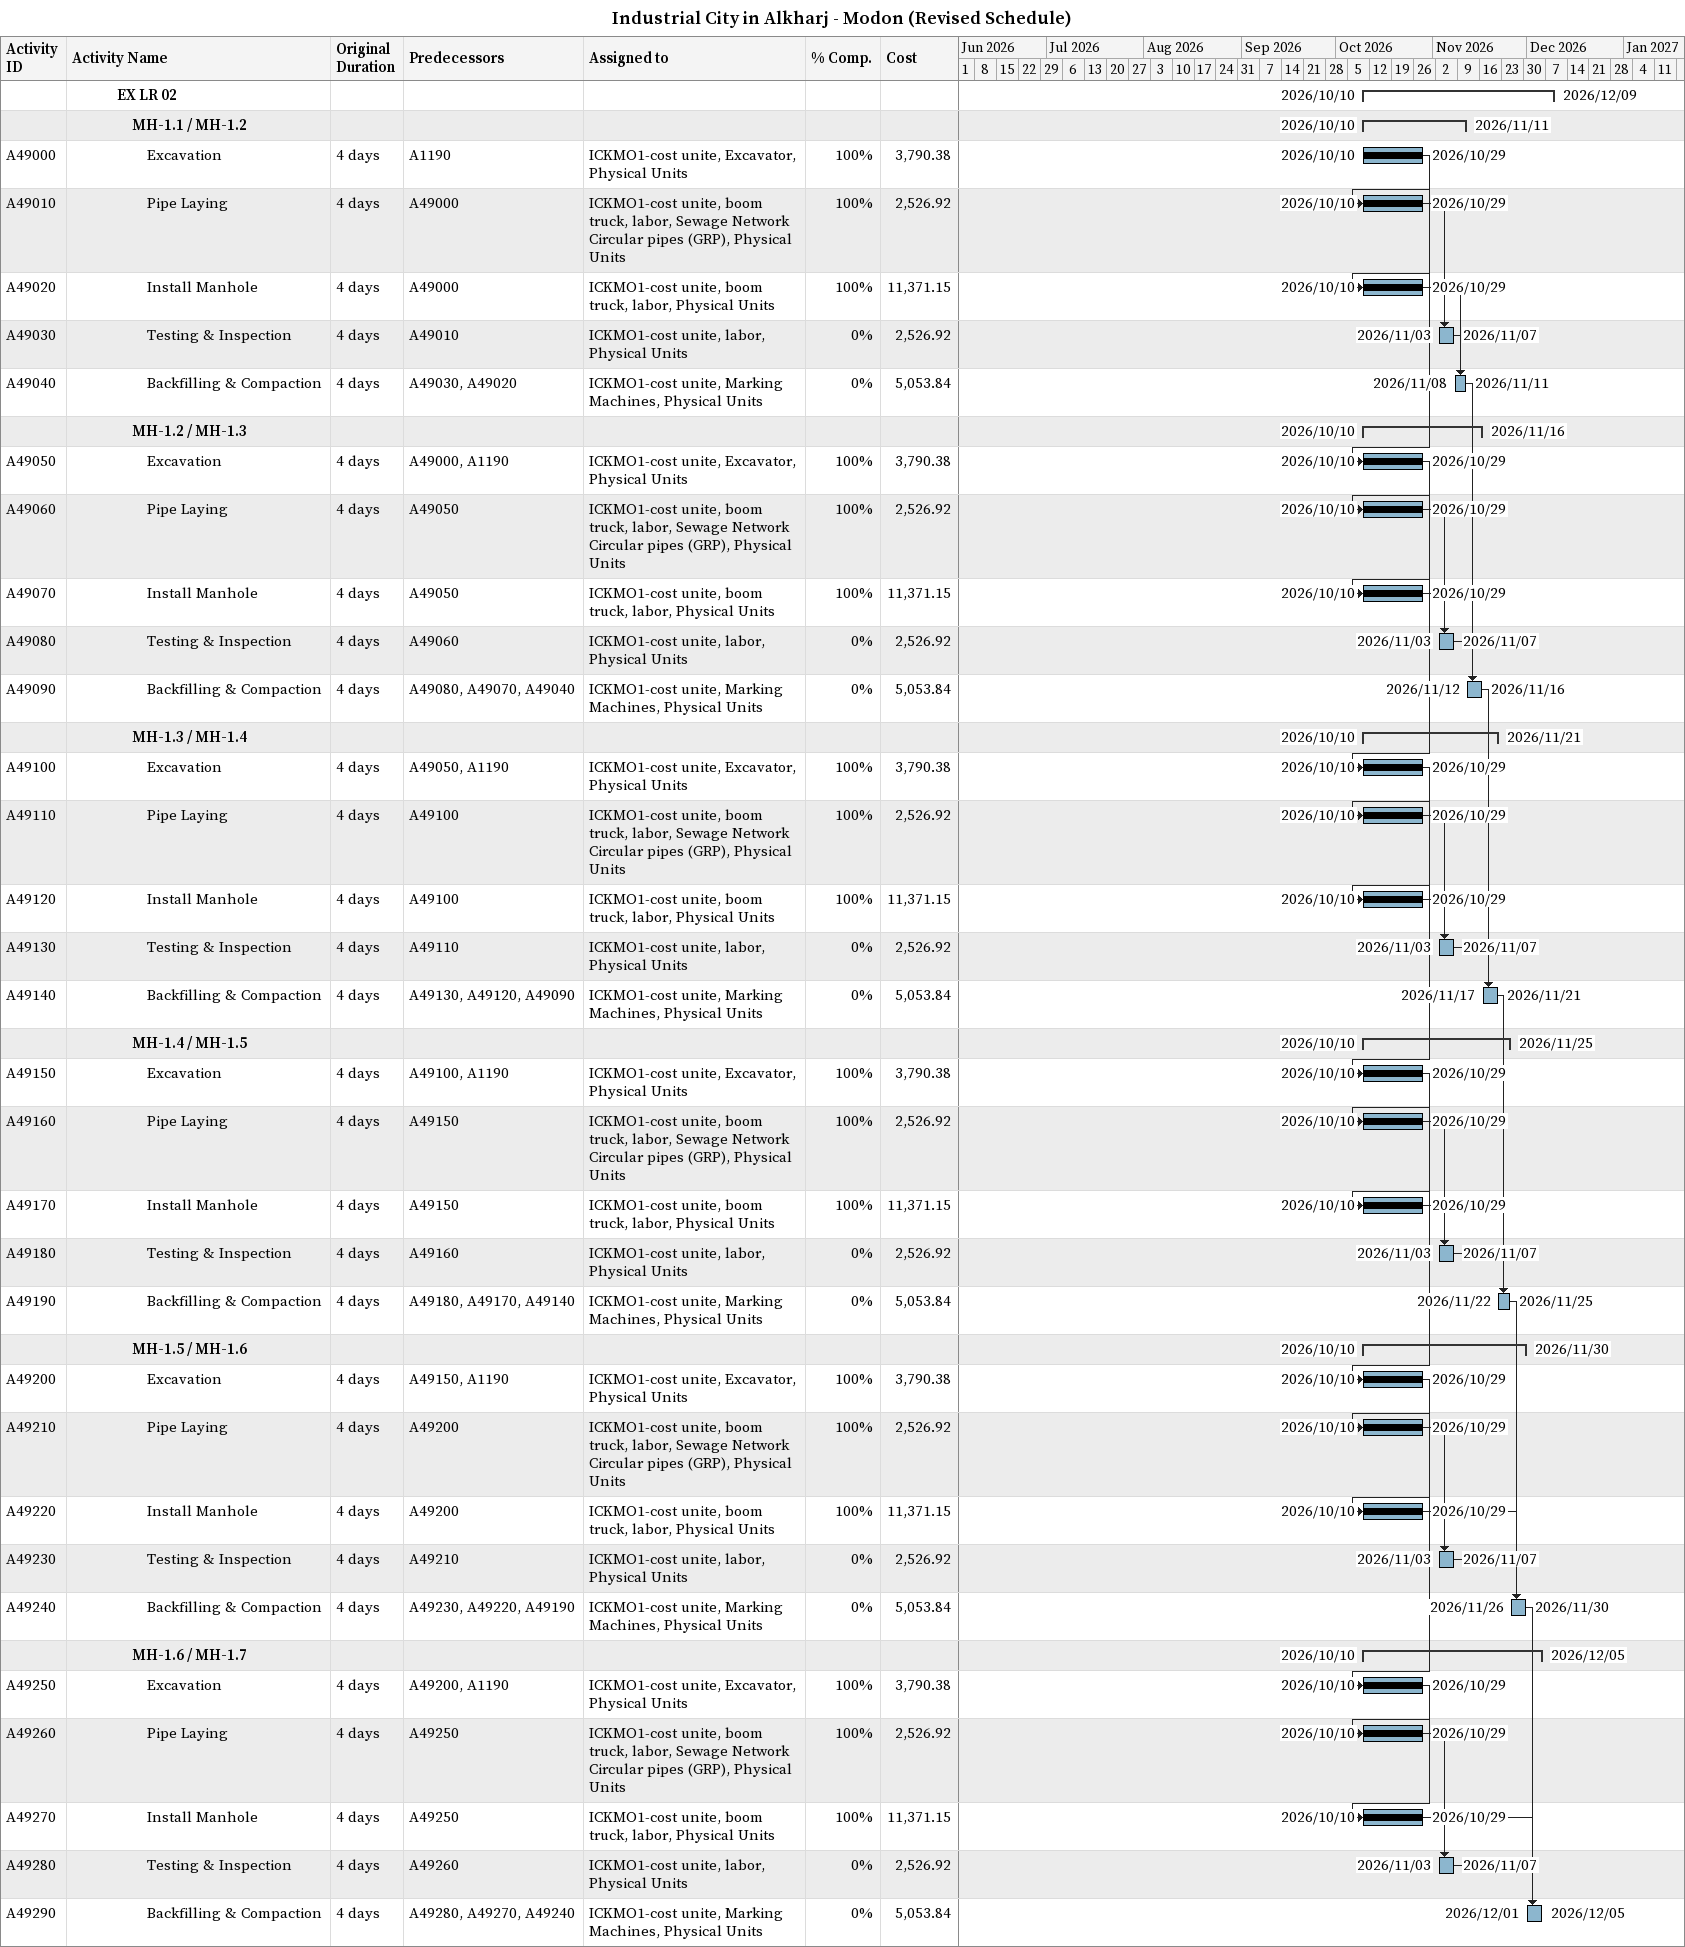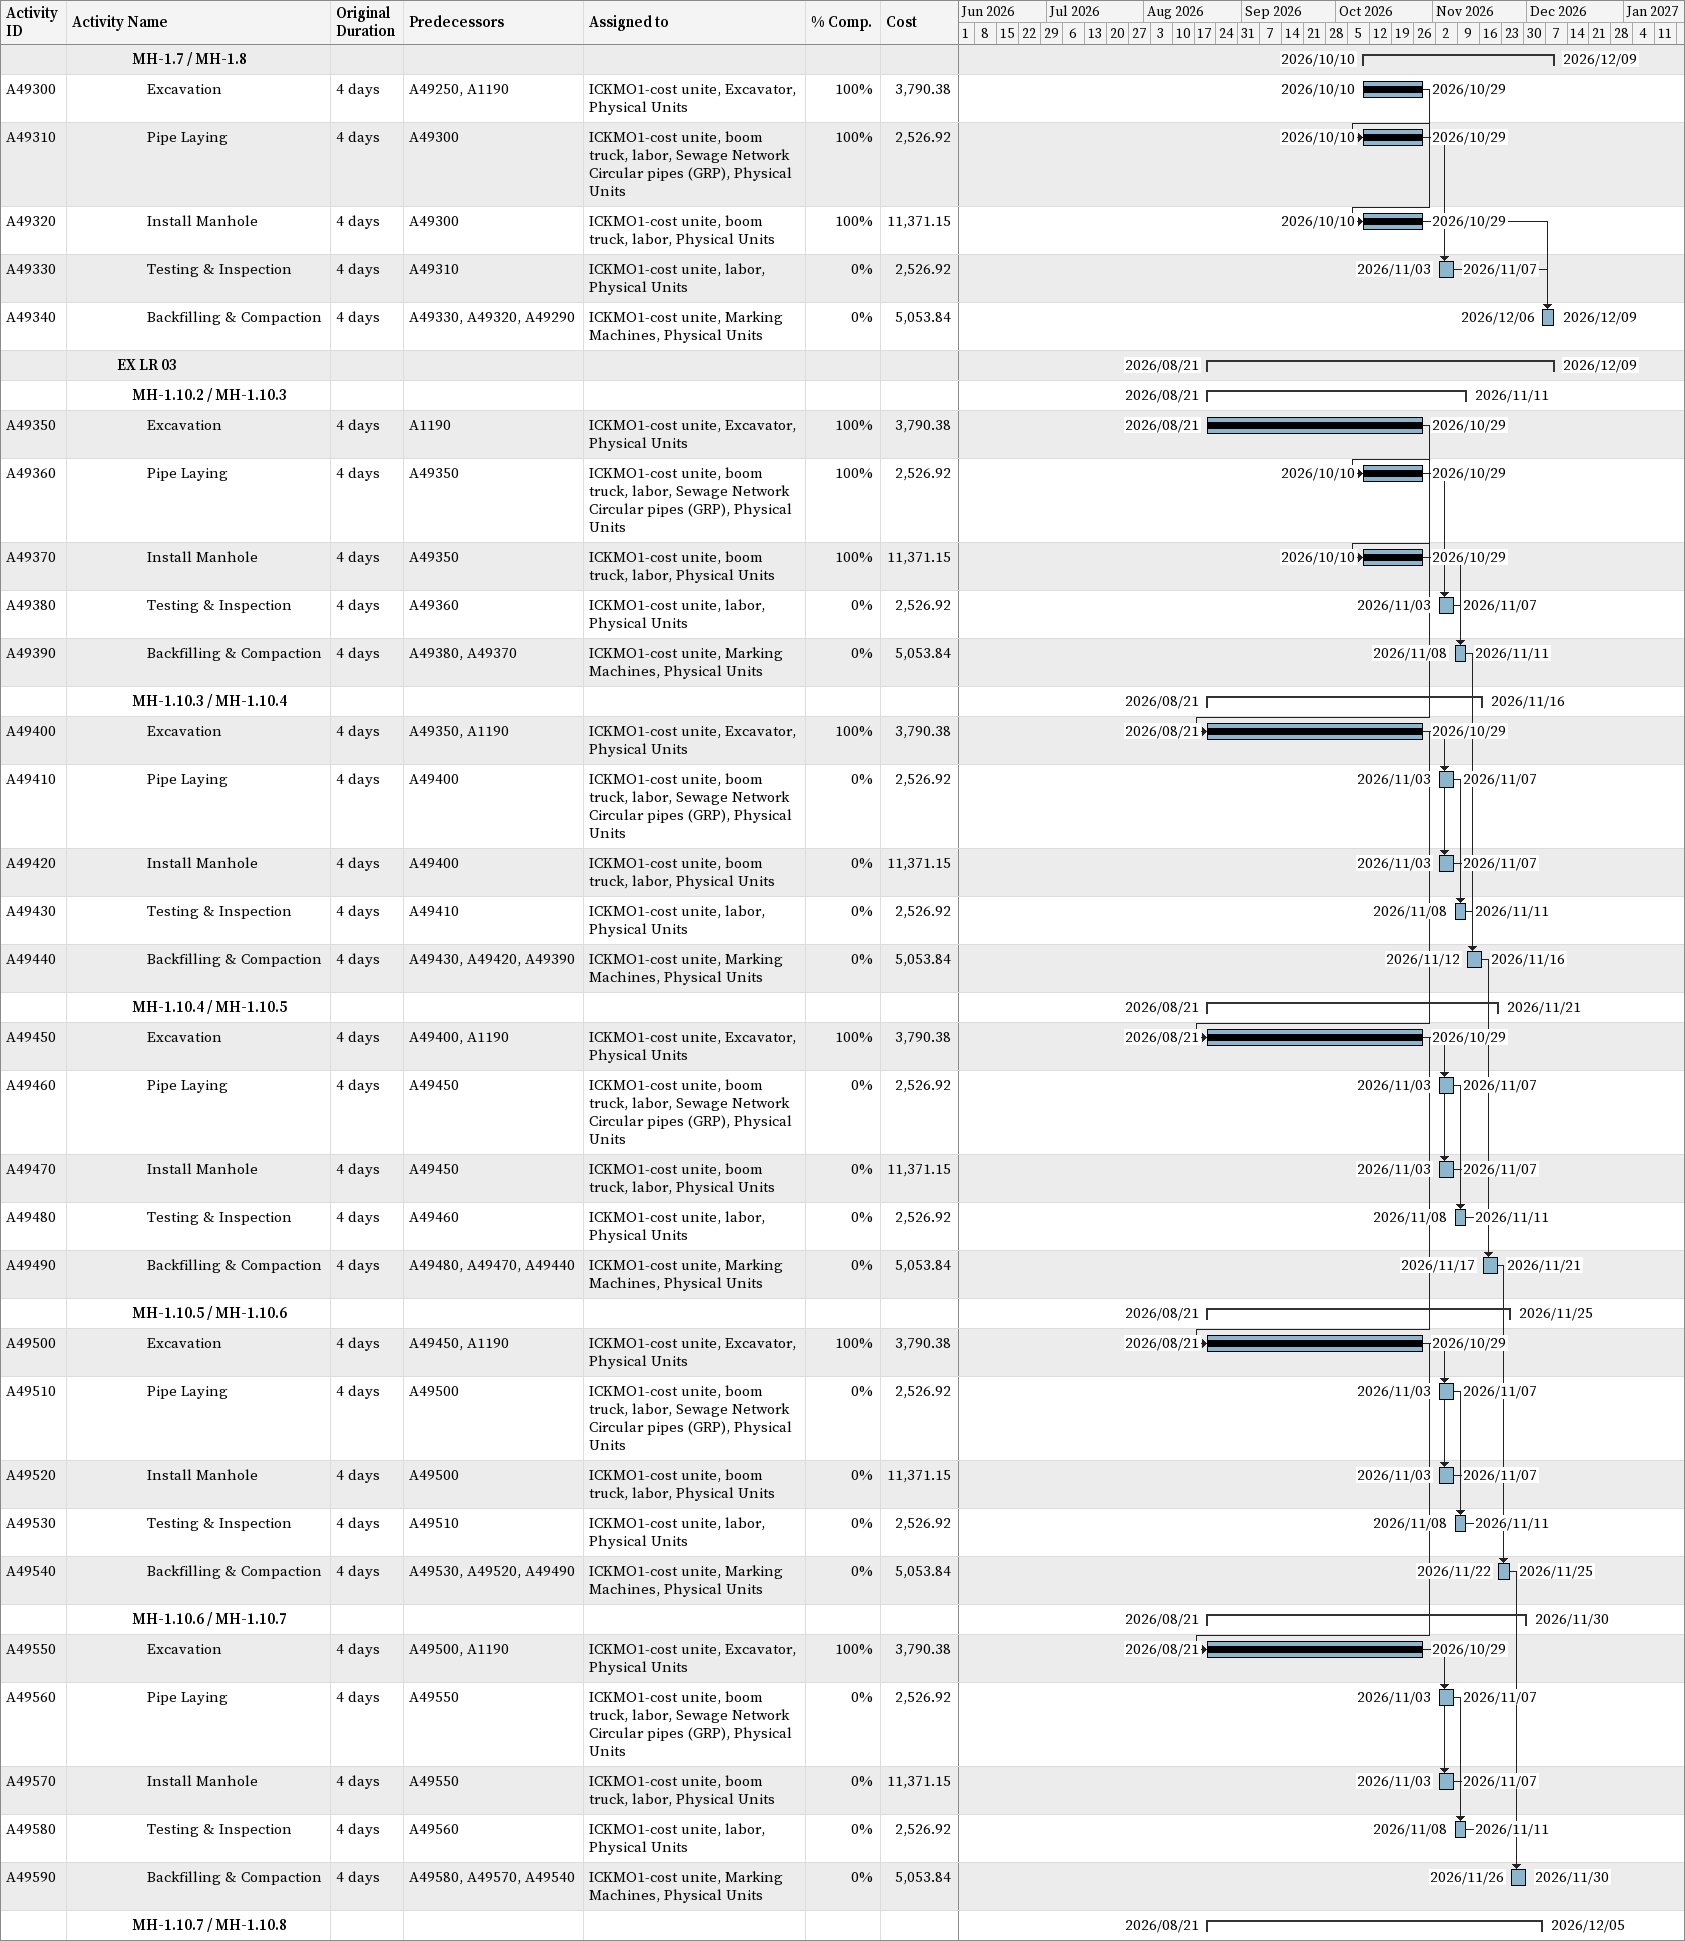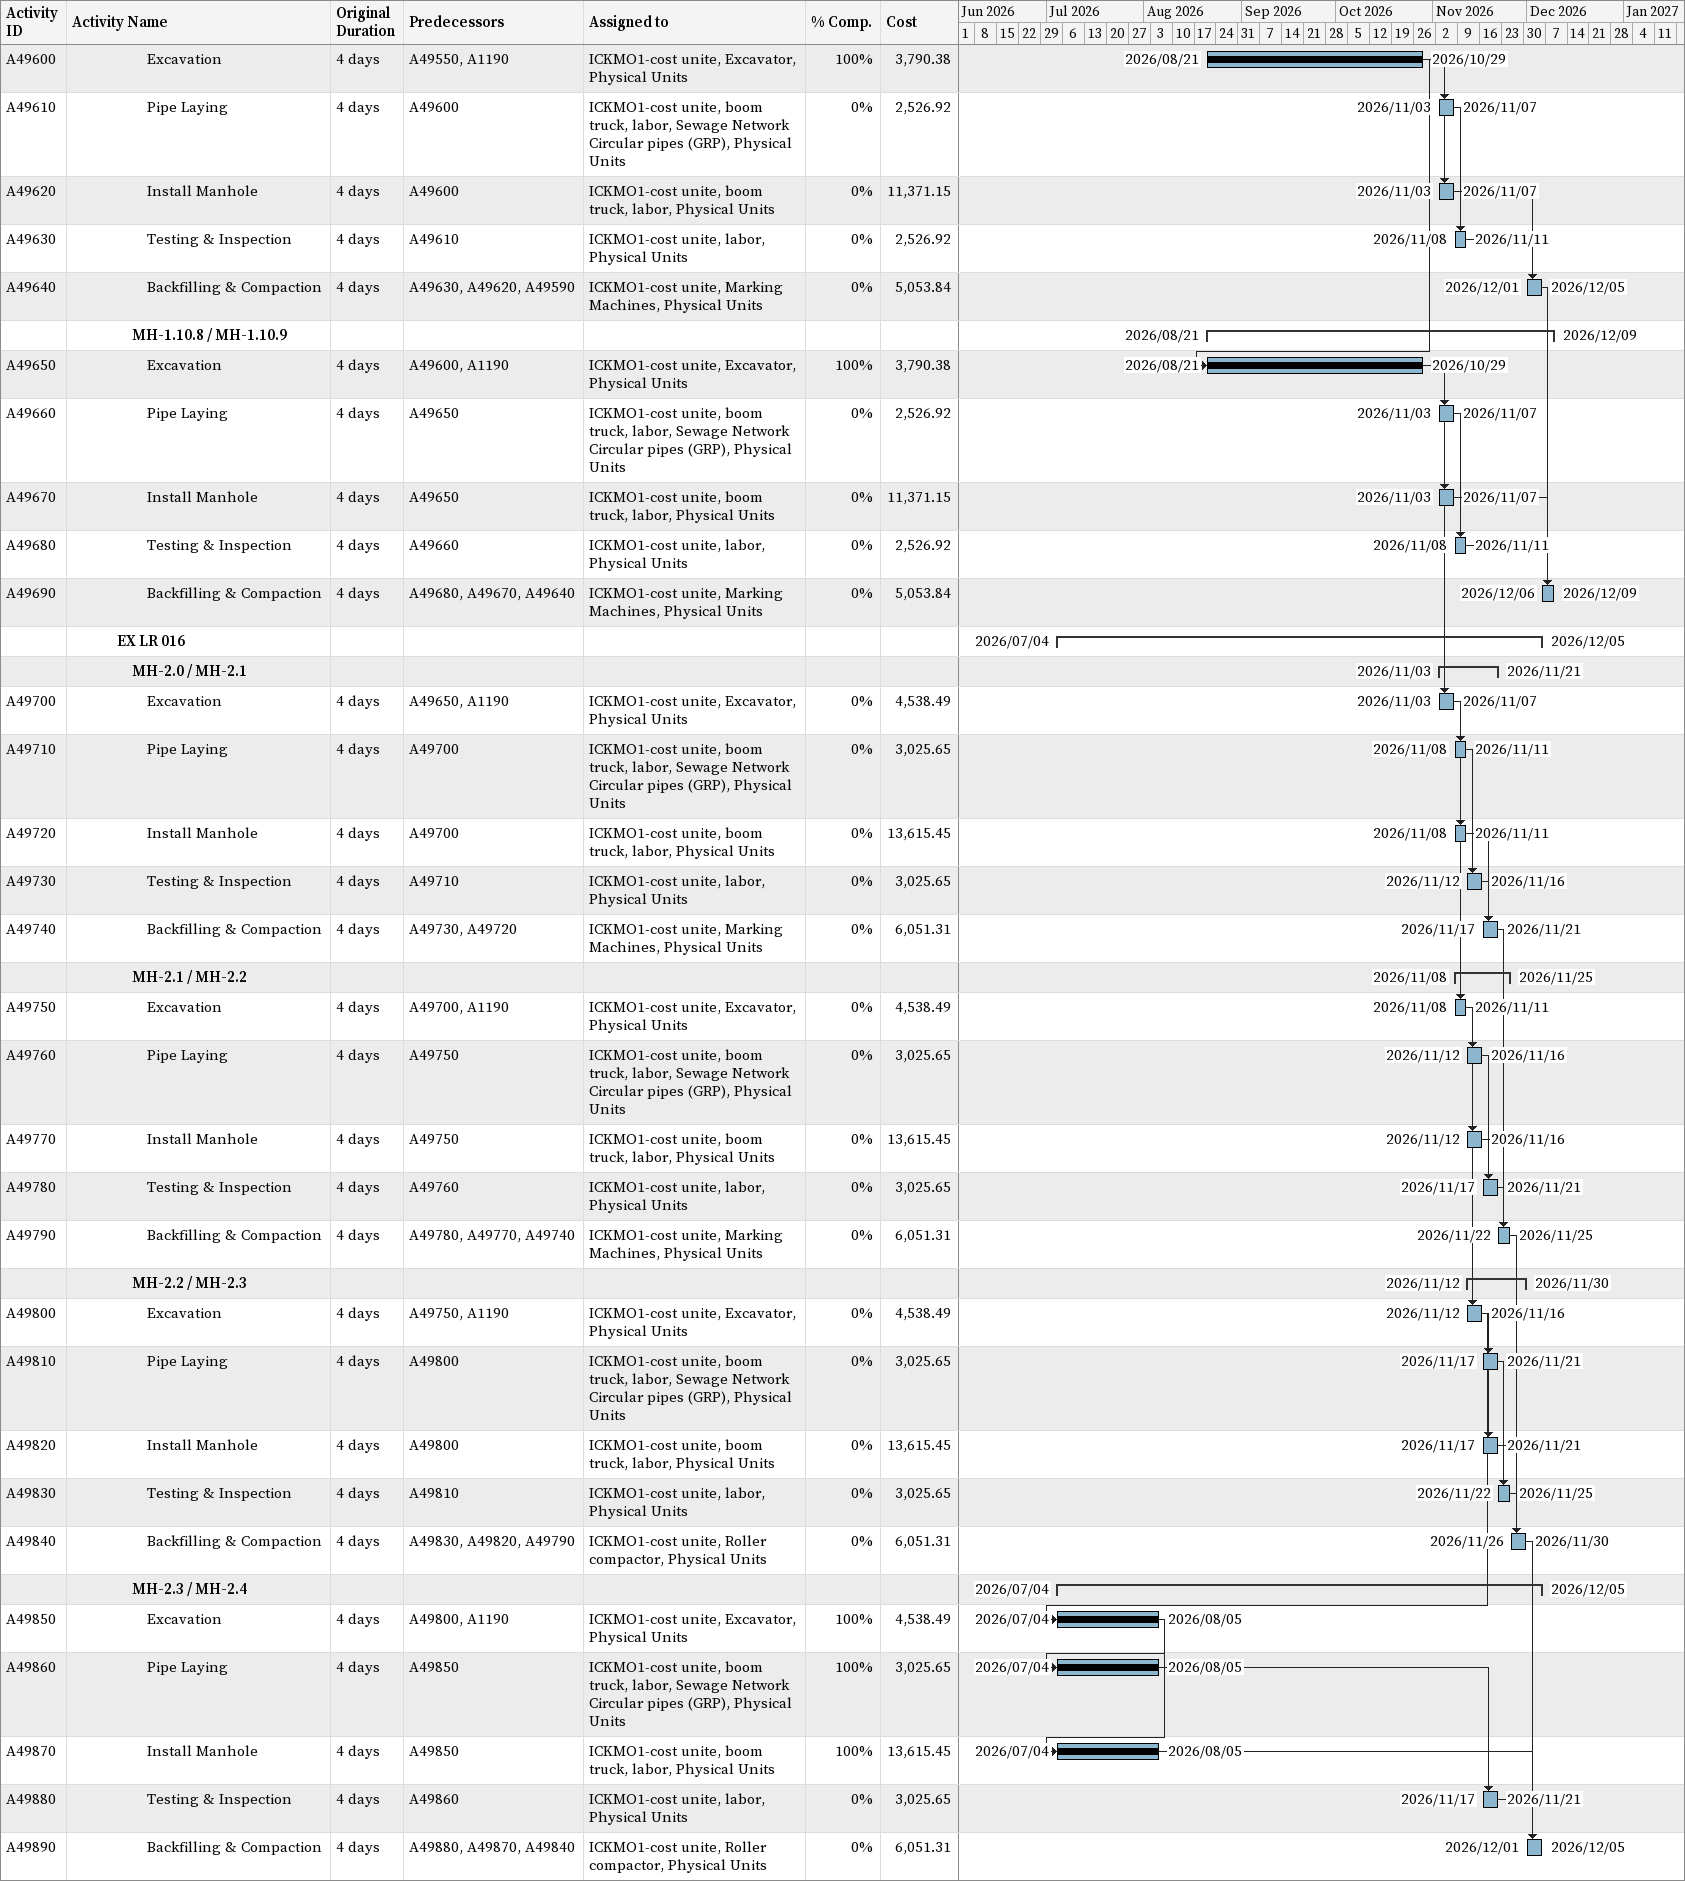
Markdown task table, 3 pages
Industrial City in Alkharj - Modon (Revised Schedule)

| ID | Level | Task | Original duration | Start | Finish | Predecessors | Resources | % complete | Cost |
|---|---|---|---|---|---|---|---|---|---|
|  | 4 | **EX LR 02** |  | 2026-10-10 | 2026-12-09 |  |  |  |  |
|  | 5 | **MH-1.1 / MH-1.2** |  | 2026-10-10 | 2026-11-11 |  |  |  |  |
| A49000 | 6 | Excavation | 4d | 2026-10-10 | 2026-10-29 | A1190 | ICKMO1-cost unite, Excavator, Physical Units | 100 | 3790.38 |
| A49010 | 6 | Pipe Laying | 4d | 2026-10-10 | 2026-10-29 | A49000 | ICKMO1-cost unite, boom truck, labor, Sewage Network Circular pipes (GRP), Physical Units | 100 | 2526.92 |
| A49020 | 6 | Install Manhole | 4d | 2026-10-10 | 2026-10-29 | A49000 | ICKMO1-cost unite, boom truck, labor, Physical Units | 100 | 11371.15 |
| A49030 | 6 | Testing & Inspection | 4d | 2026-11-03 | 2026-11-07 | A49010 | ICKMO1-cost unite, labor, Physical Units | 0 | 2526.92 |
| A49040 | 6 | Backfilling & Compaction | 4d | 2026-11-08 | 2026-11-11 | A49030, A49020 | ICKMO1-cost unite, Marking Machines, Physical Units | 0 | 5053.84 |
|  | 5 | **MH-1.2 / MH-1.3** |  | 2026-10-10 | 2026-11-16 |  |  |  |  |
| A49050 | 6 | Excavation | 4d | 2026-10-10 | 2026-10-29 | A49000, A1190 | ICKMO1-cost unite, Excavator, Physical Units | 100 | 3790.38 |
| A49060 | 6 | Pipe Laying | 4d | 2026-10-10 | 2026-10-29 | A49050 | ICKMO1-cost unite, boom truck, labor, Sewage Network Circular pipes (GRP), Physical Units | 100 | 2526.92 |
| A49070 | 6 | Install Manhole | 4d | 2026-10-10 | 2026-10-29 | A49050 | ICKMO1-cost unite, boom truck, labor, Physical Units | 100 | 11371.15 |
| A49080 | 6 | Testing & Inspection | 4d | 2026-11-03 | 2026-11-07 | A49060 | ICKMO1-cost unite, labor, Physical Units | 0 | 2526.92 |
| A49090 | 6 | Backfilling & Compaction | 4d | 2026-11-12 | 2026-11-16 | A49080, A49070, A49040 | ICKMO1-cost unite, Marking Machines, Physical Units | 0 | 5053.84 |
|  | 5 | **MH-1.3 / MH-1.4** |  | 2026-10-10 | 2026-11-21 |  |  |  |  |
| A49100 | 6 | Excavation | 4d | 2026-10-10 | 2026-10-29 | A49050, A1190 | ICKMO1-cost unite, Excavator, Physical Units | 100 | 3790.38 |
| A49110 | 6 | Pipe Laying | 4d | 2026-10-10 | 2026-10-29 | A49100 | ICKMO1-cost unite, boom truck, labor, Sewage Network Circular pipes (GRP), Physical Units | 100 | 2526.92 |
| A49120 | 6 | Install Manhole | 4d | 2026-10-10 | 2026-10-29 | A49100 | ICKMO1-cost unite, boom truck, labor, Physical Units | 100 | 11371.15 |
| A49130 | 6 | Testing & Inspection | 4d | 2026-11-03 | 2026-11-07 | A49110 | ICKMO1-cost unite, labor, Physical Units | 0 | 2526.92 |
| A49140 | 6 | Backfilling & Compaction | 4d | 2026-11-17 | 2026-11-21 | A49130, A49120, A49090 | ICKMO1-cost unite, Marking Machines, Physical Units | 0 | 5053.84 |
|  | 5 | **MH-1.4 / MH-1.5** |  | 2026-10-10 | 2026-11-25 |  |  |  |  |
| A49150 | 6 | Excavation | 4d | 2026-10-10 | 2026-10-29 | A49100, A1190 | ICKMO1-cost unite, Excavator, Physical Units | 100 | 3790.38 |
| A49160 | 6 | Pipe Laying | 4d | 2026-10-10 | 2026-10-29 | A49150 | ICKMO1-cost unite, boom truck, labor, Sewage Network Circular pipes (GRP), Physical Units | 100 | 2526.92 |
| A49170 | 6 | Install Manhole | 4d | 2026-10-10 | 2026-10-29 | A49150 | ICKMO1-cost unite, boom truck, labor, Physical Units | 100 | 11371.15 |
| A49180 | 6 | Testing & Inspection | 4d | 2026-11-03 | 2026-11-07 | A49160 | ICKMO1-cost unite, labor, Physical Units | 0 | 2526.92 |
| A49190 | 6 | Backfilling & Compaction | 4d | 2026-11-22 | 2026-11-25 | A49180, A49170, A49140 | ICKMO1-cost unite, Marking Machines, Physical Units | 0 | 5053.84 |
|  | 5 | **MH-1.5 / MH-1.6** |  | 2026-10-10 | 2026-11-30 |  |  |  |  |
| A49200 | 6 | Excavation | 4d | 2026-10-10 | 2026-10-29 | A49150, A1190 | ICKMO1-cost unite, Excavator, Physical Units | 100 | 3790.38 |
| A49210 | 6 | Pipe Laying | 4d | 2026-10-10 | 2026-10-29 | A49200 | ICKMO1-cost unite, boom truck, labor, Sewage Network Circular pipes (GRP), Physical Units | 100 | 2526.92 |
| A49220 | 6 | Install Manhole | 4d | 2026-10-10 | 2026-10-29 | A49200 | ICKMO1-cost unite, boom truck, labor, Physical Units | 100 | 11371.15 |
| A49230 | 6 | Testing & Inspection | 4d | 2026-11-03 | 2026-11-07 | A49210 | ICKMO1-cost unite, labor, Physical Units | 0 | 2526.92 |
| A49240 | 6 | Backfilling & Compaction | 4d | 2026-11-26 | 2026-11-30 | A49230, A49220, A49190 | ICKMO1-cost unite, Marking Machines, Physical Units | 0 | 5053.84 |
|  | 5 | **MH-1.6 / MH-1.7** |  | 2026-10-10 | 2026-12-05 |  |  |  |  |
| A49250 | 6 | Excavation | 4d | 2026-10-10 | 2026-10-29 | A49200, A1190 | ICKMO1-cost unite, Excavator, Physical Units | 100 | 3790.38 |
| A49260 | 6 | Pipe Laying | 4d | 2026-10-10 | 2026-10-29 | A49250 | ICKMO1-cost unite, boom truck, labor, Sewage Network Circular pipes (GRP), Physical Units | 100 | 2526.92 |
| A49270 | 6 | Install Manhole | 4d | 2026-10-10 | 2026-10-29 | A49250 | ICKMO1-cost unite, boom truck, labor, Physical Units | 100 | 11371.15 |
| A49280 | 6 | Testing & Inspection | 4d | 2026-11-03 | 2026-11-07 | A49260 | ICKMO1-cost unite, labor, Physical Units | 0 | 2526.92 |
| A49290 | 6 | Backfilling & Compaction | 4d | 2026-12-01 | 2026-12-05 | A49280, A49270, A49240 | ICKMO1-cost unite, Marking Machines, Physical Units | 0 | 5053.84 |
|  | 5 | **MH-1.7 / MH-1.8** |  | 2026-10-10 | 2026-12-09 |  |  |  |  |
| A49300 | 6 | Excavation | 4d | 2026-10-10 | 2026-10-29 | A49250, A1190 | ICKMO1-cost unite, Excavator, Physical Units | 100 | 3790.38 |
| A49310 | 6 | Pipe Laying | 4d | 2026-10-10 | 2026-10-29 | A49300 | ICKMO1-cost unite, boom truck, labor, Sewage Network Circular pipes (GRP), Physical Units | 100 | 2526.92 |
| A49320 | 6 | Install Manhole | 4d | 2026-10-10 | 2026-10-29 | A49300 | ICKMO1-cost unite, boom truck, labor, Physical Units | 100 | 11371.15 |
| A49330 | 6 | Testing & Inspection | 4d | 2026-11-03 | 2026-11-07 | A49310 | ICKMO1-cost unite, labor, Physical Units | 0 | 2526.92 |
| A49340 | 6 | Backfilling & Compaction | 4d | 2026-12-06 | 2026-12-09 | A49330, A49320, A49290 | ICKMO1-cost unite, Marking Machines, Physical Units | 0 | 5053.84 |
|  | 4 | **EX LR 03** |  | 2026-08-21 | 2026-12-09 |  |  |  |  |
|  | 5 | **MH-1.10.2 / MH-1.10.3** |  | 2026-08-21 | 2026-11-11 |  |  |  |  |
| A49350 | 6 | Excavation | 4d | 2026-08-21 | 2026-10-29 | A1190 | ICKMO1-cost unite, Excavator, Physical Units | 100 | 3790.38 |
| A49360 | 6 | Pipe Laying | 4d | 2026-10-10 | 2026-10-29 | A49350 | ICKMO1-cost unite, boom truck, labor, Sewage Network Circular pipes (GRP), Physical Units | 100 | 2526.92 |
| A49370 | 6 | Install Manhole | 4d | 2026-10-10 | 2026-10-29 | A49350 | ICKMO1-cost unite, boom truck, labor, Physical Units | 100 | 11371.15 |
| A49380 | 6 | Testing & Inspection | 4d | 2026-11-03 | 2026-11-07 | A49360 | ICKMO1-cost unite, labor, Physical Units | 0 | 2526.92 |
| A49390 | 6 | Backfilling & Compaction | 4d | 2026-11-08 | 2026-11-11 | A49380, A49370 | ICKMO1-cost unite, Marking Machines, Physical Units | 0 | 5053.84 |
|  | 5 | **MH-1.10.3 / MH-1.10.4** |  | 2026-08-21 | 2026-11-16 |  |  |  |  |
| A49400 | 6 | Excavation | 4d | 2026-08-21 | 2026-10-29 | A49350, A1190 | ICKMO1-cost unite, Excavator, Physical Units | 100 | 3790.38 |
| A49410 | 6 | Pipe Laying | 4d | 2026-11-03 | 2026-11-07 | A49400 | ICKMO1-cost unite, boom truck, labor, Sewage Network Circular pipes (GRP), Physical Units | 0 | 2526.92 |
| A49420 | 6 | Install Manhole | 4d | 2026-11-03 | 2026-11-07 | A49400 | ICKMO1-cost unite, boom truck, labor, Physical Units | 0 | 11371.15 |
| A49430 | 6 | Testing & Inspection | 4d | 2026-11-08 | 2026-11-11 | A49410 | ICKMO1-cost unite, labor, Physical Units | 0 | 2526.92 |
| A49440 | 6 | Backfilling & Compaction | 4d | 2026-11-12 | 2026-11-16 | A49430, A49420, A49390 | ICKMO1-cost unite, Marking Machines, Physical Units | 0 | 5053.84 |
|  | 5 | **MH-1.10.4 / MH-1.10.5** |  | 2026-08-21 | 2026-11-21 |  |  |  |  |
| A49450 | 6 | Excavation | 4d | 2026-08-21 | 2026-10-29 | A49400, A1190 | ICKMO1-cost unite, Excavator, Physical Units | 100 | 3790.38 |
| A49460 | 6 | Pipe Laying | 4d | 2026-11-03 | 2026-11-07 | A49450 | ICKMO1-cost unite, boom truck, labor, Sewage Network Circular pipes (GRP), Physical Units | 0 | 2526.92 |
| A49470 | 6 | Install Manhole | 4d | 2026-11-03 | 2026-11-07 | A49450 | ICKMO1-cost unite, boom truck, labor, Physical Units | 0 | 11371.15 |
| A49480 | 6 | Testing & Inspection | 4d | 2026-11-08 | 2026-11-11 | A49460 | ICKMO1-cost unite, labor, Physical Units | 0 | 2526.92 |
| A49490 | 6 | Backfilling & Compaction | 4d | 2026-11-17 | 2026-11-21 | A49480, A49470, A49440 | ICKMO1-cost unite, Marking Machines, Physical Units | 0 | 5053.84 |
|  | 5 | **MH-1.10.5 / MH-1.10.6** |  | 2026-08-21 | 2026-11-25 |  |  |  |  |
| A49500 | 6 | Excavation | 4d | 2026-08-21 | 2026-10-29 | A49450, A1190 | ICKMO1-cost unite, Excavator, Physical Units | 100 | 3790.38 |
| A49510 | 6 | Pipe Laying | 4d | 2026-11-03 | 2026-11-07 | A49500 | ICKMO1-cost unite, boom truck, labor, Sewage Network Circular pipes (GRP), Physical Units | 0 | 2526.92 |
| A49520 | 6 | Install Manhole | 4d | 2026-11-03 | 2026-11-07 | A49500 | ICKMO1-cost unite, boom truck, labor, Physical Units | 0 | 11371.15 |
| A49530 | 6 | Testing & Inspection | 4d | 2026-11-08 | 2026-11-11 | A49510 | ICKMO1-cost unite, labor, Physical Units | 0 | 2526.92 |
| A49540 | 6 | Backfilling & Compaction | 4d | 2026-11-22 | 2026-11-25 | A49530, A49520, A49490 | ICKMO1-cost unite, Marking Machines, Physical Units | 0 | 5053.84 |
|  | 5 | **MH-1.10.6 / MH-1.10.7** |  | 2026-08-21 | 2026-11-30 |  |  |  |  |
| A49550 | 6 | Excavation | 4d | 2026-08-21 | 2026-10-29 | A49500, A1190 | ICKMO1-cost unite, Excavator, Physical Units | 100 | 3790.38 |
| A49560 | 6 | Pipe Laying | 4d | 2026-11-03 | 2026-11-07 | A49550 | ICKMO1-cost unite, boom truck, labor, Sewage Network Circular pipes (GRP), Physical Units | 0 | 2526.92 |
| A49570 | 6 | Install Manhole | 4d | 2026-11-03 | 2026-11-07 | A49550 | ICKMO1-cost unite, boom truck, labor, Physical Units | 0 | 11371.15 |
| A49580 | 6 | Testing & Inspection | 4d | 2026-11-08 | 2026-11-11 | A49560 | ICKMO1-cost unite, labor, Physical Units | 0 | 2526.92 |
| A49590 | 6 | Backfilling & Compaction | 4d | 2026-11-26 | 2026-11-30 | A49580, A49570, A49540 | ICKMO1-cost unite, Marking Machines, Physical Units | 0 | 5053.84 |
|  | 5 | **MH-1.10.7 / MH-1.10.8** |  | 2026-08-21 | 2026-12-05 |  |  |  |  |
| A49600 | 6 | Excavation | 4d | 2026-08-21 | 2026-10-29 | A49550, A1190 | ICKMO1-cost unite, Excavator, Physical Units | 100 | 3790.38 |
| A49610 | 6 | Pipe Laying | 4d | 2026-11-03 | 2026-11-07 | A49600 | ICKMO1-cost unite, boom truck, labor, Sewage Network Circular pipes (GRP), Physical Units | 0 | 2526.92 |
| A49620 | 6 | Install Manhole | 4d | 2026-11-03 | 2026-11-07 | A49600 | ICKMO1-cost unite, boom truck, labor, Physical Units | 0 | 11371.15 |
| A49630 | 6 | Testing & Inspection | 4d | 2026-11-08 | 2026-11-11 | A49610 | ICKMO1-cost unite, labor, Physical Units | 0 | 2526.92 |
| A49640 | 6 | Backfilling & Compaction | 4d | 2026-12-01 | 2026-12-05 | A49630, A49620, A49590 | ICKMO1-cost unite, Marking Machines, Physical Units | 0 | 5053.84 |
|  | 5 | **MH-1.10.8 / MH-1.10.9** |  | 2026-08-21 | 2026-12-09 |  |  |  |  |
| A49650 | 6 | Excavation | 4d | 2026-08-21 | 2026-10-29 | A49600, A1190 | ICKMO1-cost unite, Excavator, Physical Units | 100 | 3790.38 |
| A49660 | 6 | Pipe Laying | 4d | 2026-11-03 | 2026-11-07 | A49650 | ICKMO1-cost unite, boom truck, labor, Sewage Network Circular pipes (GRP), Physical Units | 0 | 2526.92 |
| A49670 | 6 | Install Manhole | 4d | 2026-11-03 | 2026-11-07 | A49650 | ICKMO1-cost unite, boom truck, labor, Physical Units | 0 | 11371.15 |
| A49680 | 6 | Testing & Inspection | 4d | 2026-11-08 | 2026-11-11 | A49660 | ICKMO1-cost unite, labor, Physical Units | 0 | 2526.92 |
| A49690 | 6 | Backfilling & Compaction | 4d | 2026-12-06 | 2026-12-09 | A49680, A49670, A49640 | ICKMO1-cost unite, Marking Machines, Physical Units | 0 | 5053.84 |
|  | 4 | **EX LR 016** |  | 2026-07-04 | 2026-12-05 |  |  |  |  |
|  | 5 | **MH-2.0 / MH-2.1** |  | 2026-11-03 | 2026-11-21 |  |  |  |  |
| A49700 | 6 | Excavation | 4d | 2026-11-03 | 2026-11-07 | A49650, A1190 | ICKMO1-cost unite, Excavator, Physical Units | 0 | 4538.49 |
| A49710 | 6 | Pipe Laying | 4d | 2026-11-08 | 2026-11-11 | A49700 | ICKMO1-cost unite, boom truck, labor, Sewage Network Circular pipes (GRP), Physical Units | 0 | 3025.65 |
| A49720 | 6 | Install Manhole | 4d | 2026-11-08 | 2026-11-11 | A49700 | ICKMO1-cost unite, boom truck, labor, Physical Units | 0 | 13615.45 |
| A49730 | 6 | Testing & Inspection | 4d | 2026-11-12 | 2026-11-16 | A49710 | ICKMO1-cost unite, labor, Physical Units | 0 | 3025.65 |
| A49740 | 6 | Backfilling & Compaction | 4d | 2026-11-17 | 2026-11-21 | A49730, A49720 | ICKMO1-cost unite, Marking Machines, Physical Units | 0 | 6051.31 |
|  | 5 | **MH-2.1 / MH-2.2** |  | 2026-11-08 | 2026-11-25 |  |  |  |  |
| A49750 | 6 | Excavation | 4d | 2026-11-08 | 2026-11-11 | A49700, A1190 | ICKMO1-cost unite, Excavator, Physical Units | 0 | 4538.49 |
| A49760 | 6 | Pipe Laying | 4d | 2026-11-12 | 2026-11-16 | A49750 | ICKMO1-cost unite, boom truck, labor, Sewage Network Circular pipes (GRP), Physical Units | 0 | 3025.65 |
| A49770 | 6 | Install Manhole | 4d | 2026-11-12 | 2026-11-16 | A49750 | ICKMO1-cost unite, boom truck, labor, Physical Units | 0 | 13615.45 |
| A49780 | 6 | Testing & Inspection | 4d | 2026-11-17 | 2026-11-21 | A49760 | ICKMO1-cost unite, labor, Physical Units | 0 | 3025.65 |
| A49790 | 6 | Backfilling & Compaction | 4d | 2026-11-22 | 2026-11-25 | A49780, A49770, A49740 | ICKMO1-cost unite, Marking Machines, Physical Units | 0 | 6051.31 |
|  | 5 | **MH-2.2 / MH-2.3** |  | 2026-11-12 | 2026-11-30 |  |  |  |  |
| A49800 | 6 | Excavation | 4d | 2026-11-12 | 2026-11-16 | A49750, A1190 | ICKMO1-cost unite, Excavator, Physical Units | 0 | 4538.49 |
| A49810 | 6 | Pipe Laying | 4d | 2026-11-17 | 2026-11-21 | A49800 | ICKMO1-cost unite, boom truck, labor, Sewage Network Circular pipes (GRP), Physical Units | 0 | 3025.65 |
| A49820 | 6 | Install Manhole | 4d | 2026-11-17 | 2026-11-21 | A49800 | ICKMO1-cost unite, boom truck, labor, Physical Units | 0 | 13615.45 |
| A49830 | 6 | Testing & Inspection | 4d | 2026-11-22 | 2026-11-25 | A49810 | ICKMO1-cost unite, labor, Physical Units | 0 | 3025.65 |
| A49840 | 6 | Backfilling & Compaction | 4d | 2026-11-26 | 2026-11-30 | A49830, A49820, A49790 | ICKMO1-cost unite, Roller compactor, Physical Units | 0 | 6051.31 |
|  | 5 | **MH-2.3 / MH-2.4** |  | 2026-07-04 | 2026-12-05 |  |  |  |  |
| A49850 | 6 | Excavation | 4d | 2026-07-04 | 2026-08-05 | A49800, A1190 | ICKMO1-cost unite, Excavator, Physical Units | 100 | 4538.49 |
| A49860 | 6 | Pipe Laying | 4d | 2026-07-04 | 2026-08-05 | A49850 | ICKMO1-cost unite, boom truck, labor, Sewage Network Circular pipes (GRP), Physical Units | 100 | 3025.65 |
| A49870 | 6 | Install Manhole | 4d | 2026-07-04 | 2026-08-05 | A49850 | ICKMO1-cost unite, boom truck, labor, Physical Units | 100 | 13615.45 |
| A49880 | 6 | Testing & Inspection | 4d | 2026-11-17 | 2026-11-21 | A49860 | ICKMO1-cost unite, labor, Physical Units | 0 | 3025.65 |
| A49890 | 6 | Backfilling & Compaction | 4d | 2026-12-01 | 2026-12-05 | A49880, A49870, A49840 | ICKMO1-cost unite, Roller compactor, Physical Units | 0 | 6051.31 |
